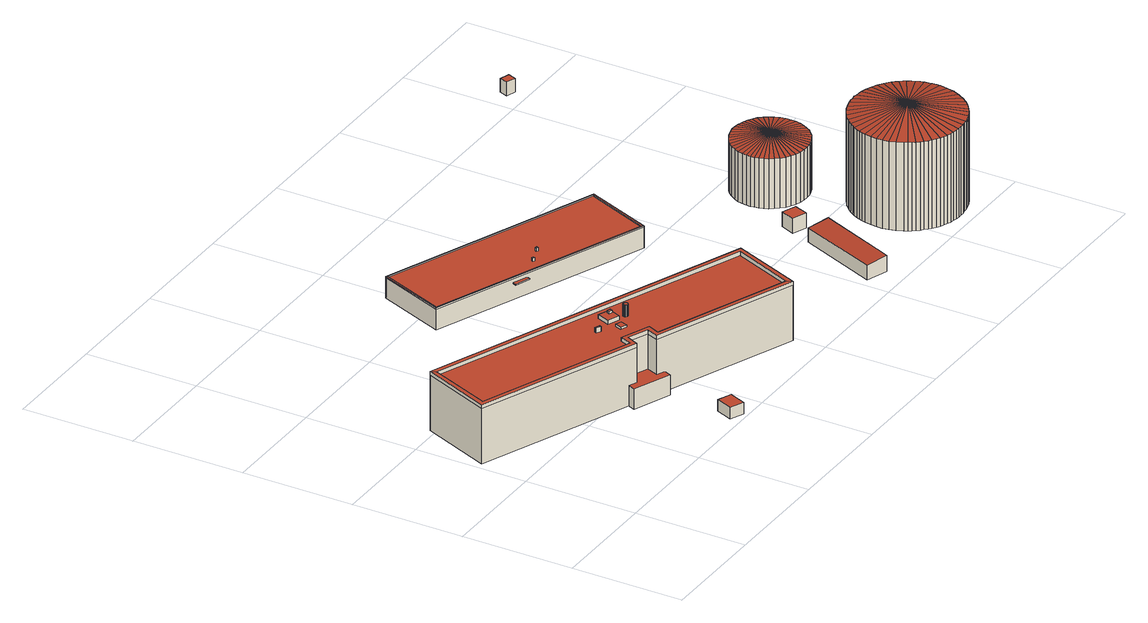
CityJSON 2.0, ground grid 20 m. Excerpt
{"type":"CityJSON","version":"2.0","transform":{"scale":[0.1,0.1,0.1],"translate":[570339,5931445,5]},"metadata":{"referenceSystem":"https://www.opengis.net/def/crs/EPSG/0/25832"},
"CityObjects":{
"building1":{"type":"Building","attributes":{"Grundfläche 2D":"8.714365","Grundhöhe NN":"5.748"},"geometry":[{"type":"Solid","lod":"3","boundaries":[[[[0,1,2,3]],[[4,5,3,2]],[[5,6,0,3]],[[6,7,1,0]],[[7,4,2,1]],[[7,6,5,4]]]],"semantics":{"surfaces":[{"type":"RoofSurface"},{"type":"WallSurface"},{"type":"GroundSurface"}],"values":[[0,1,1,1,1,2]]}}]},
"building2":{"type":"Building","attributes":{"Grundfläche 2D":"839.539921","Grundhöhe NN":"5.790"},"children":["building2-1","building2-2","building2-3","building2-4","building2-5"],"geometry":[{"type":"Solid","lod":"3","boundaries":[[[[8,9,10,11,12,13,14,15,16,17,18,19,20,21]],[[19,22,13,12,23,20]],[[24,25,26,27,28,29,30,31]],[[32,33,34,35,36,37,38,39]],[[14,13,30,29]],[[15,14,29,28]],[[16,15,28,27]],[[17,16,27,26]],[[18,17,26,25]],[[25,24,19,18]],[[40,41,21,20]],[[41,42,8,21]],[[42,43,9,8]],[[43,44,10,9]],[[44,45,11,10]],[[46,12,11,45]],[[46,47,23,12]],[[47,40,20,23]],[[22,19,24,31]],[[31,30,13,22]],[[47,46,48,49]],[[40,47,49,50]],[[41,40,50,51]],[[33,42,41,51,52,34]],[[42,33,32,43]],[[43,32,39,44]],[[44,39,38,45]],[[53,48,46,45,38,37]],[[35,34,52,54]],[[36,35,54,55]],[[37,36,55,53]],[[53,55,54,52,51,50,49,48]]]],"semantics":{"surfaces":[{"type":"RoofSurface"},{"type":"WallSurface"},{"type":"GroundSurface"}],"values":[[0,0,0,0,1,1,1,1,1,1,1,1,1,1,1,1,1,1,1,1,1,1,1,1,1,1,1,1,1,1,1,2]]}}]},
"building2-1":{"type":"BuildingInstallation","parents":["building2"],"geometry":[{"type":"MultiSurface","lod":"3","boundaries":[[[56,57,58,59,60,61,62,63,64,65,66,67,68,69,70,71,72,73,74,75,76,77,78,79,80,81,82,83]],[[59,58,84,85]],[[56,83,86,87]],[[57,56,87,88]],[[58,57,88,84]],[[60,59,85,89]],[[61,60,89,90]],[[62,61,90,91]],[[63,62,91,92]],[[64,63,92,93]],[[65,64,93,94]],[[66,65,94,95]],[[67,66,95,96]],[[68,67,96,97]],[[69,68,97,98]],[[70,69,98,99]],[[71,70,99,100]],[[72,71,100,101]],[[73,72,101,102]],[[74,73,102,103]],[[75,74,103,104]],[[76,75,104,105]],[[77,76,105,106]],[[78,77,106,107]],[[79,78,107,108]],[[80,79,108,109]],[[81,80,109,110]],[[82,81,110,111]],[[83,82,111,86]]],"semantics":{"surfaces":[{"type":"RoofSurface"},{"type":"WallSurface"}],"values":[0,1,1,1,1,1,1,1,1,1,1,1,1,1,1,1,1,1,1,1,1,1,1,1,1,1,1,1,1]}}]},
"building2-2":{"type":"BuildingInstallation","parents":["building2"],"geometry":[{"type":"MultiSurface","lod":"3","boundaries":[[[112,113,114,115],[116,117,118,119]],[[120,121,114,113]],[[121,122,115,114]],[[122,123,112,115]],[[123,120,113,112]]],"semantics":{"surfaces":[{"type":"RoofSurface"},{"type":"WallSurface"}],"values":[0,1,1,1,1]}}]},
"building2-3":{"type":"BuildingInstallation","parents":["building2"],"geometry":[{"type":"MultiSurface","lod":"3","boundaries":[[[124,125,126,127]],[[127,126,128,129]],[[124,127,129,130]],[[125,124,130,131]],[[126,125,131,128]]],"semantics":{"surfaces":[{"type":"RoofSurface"},{"type":"WallSurface"}],"values":[0,1,1,1,1]}}]},
"building2-4":{"type":"BuildingInstallation","parents":["building2"],"geometry":[{"type":"MultiSurface","lod":"3","boundaries":[[[132,133,134,135]],[[135,134,116,119]],[[132,135,119,118]],[[133,132,118,117]],[[134,133,117,116]]],"semantics":{"surfaces":[{"type":"RoofSurface"},{"type":"WallSurface"}],"values":[0,1,1,1,1]}}]},
"building2-5":{"type":"BuildingInstallation","parents":["building2"],"geometry":[{"type":"MultiSurface","lod":"3","boundaries":[[[136,137,138,139]],[[139,138,140,141]],[[136,139,141,142]],[[137,136,142,143]],[[138,137,143,140]]],"semantics":{"surfaces":[{"type":"RoofSurface"},{"type":"WallSurface"}],"values":[0,1,1,1,1]}}]},
"building3":{"type":"Building","attributes":{"Grundfläche 2D":"8.889008","Grundhöhe NN":"5.790"},"geometry":[{"type":"Solid","lod":"3","boundaries":[[[[144,145,146,147]],[[148,149,147,146]],[[149,150,144,147]],[[150,151,145,144]],[[151,148,146,145]],[[151,150,149,148]]]],"semantics":{"surfaces":[{"type":"RoofSurface"},{"type":"WallSurface"},{"type":"GroundSurface"}],"values":[[0,1,1,1,1,2]]}}]},
"building4":{"type":"Building","attributes":{"Grundfläche 2D":"533.275573","Grundhöhe NN":"8.067"},"children":["building4-1","building4-2","building4-3"],"geometry":[{"type":"Solid","lod":"3","boundaries":[[[[152,153,154,155,156,157]],[[155,154,158,152,157,159]],[[160,161,162,163]],[[164,165,156,155]],[[157,156,165,166]],[[153,152,163,162]],[[162,161,154,153]],[[161,160,158,154]],[[160,163,152,158]],[[166,167,159,157]],[[167,164,155,159]],[[165,164,168,169]],[[166,165,169,170]],[[167,166,170,171]],[[168,164,167,171]],[[171,170,169,168]]]],"semantics":{"surfaces":[{"type":"RoofSurface"},{"type":"WallSurface"},{"type":"GroundSurface"}],"values":[[0,0,0,1,1,1,1,1,1,1,1,1,1,1,1,2]]}}]},
"building4-1":{"type":"BuildingInstallation","parents":["building4"],"geometry":[{"type":"MultiSurface","lod":"3","boundaries":[[[172,173,174,175]],[[175,174,176,177]],[[172,175,177,178]],[[173,172,178,179]],[[174,173,179,176]]],"semantics":{"surfaces":[{"type":"RoofSurface"},{"type":"WallSurface"}],"values":[0,1,1,1,1]}}]},
"building4-2":{"type":"BuildingInstallation","parents":["building4"],"geometry":[{"type":"MultiSurface","lod":"3","boundaries":[[[180,181,182,183]],[[183,182,184,185]],[[180,183,185,186]],[[181,180,186,187]],[[182,181,187,184]]],"semantics":{"surfaces":[{"type":"RoofSurface"},{"type":"WallSurface"}],"values":[0,1,1,1,1]}}]},
"building4-3":{"type":"BuildingInstallation","parents":["building4"],"geometry":[{"type":"MultiSurface","lod":"3","boundaries":[[[188,189,190,191]],[[192,193,191,190]],[[193,194,188,191]],[[194,195,189,188]],[[195,192,190,189]],[[195,194,193,192]]],"semantics":{"surfaces":[{"type":"RoofSurface"},{"type":"WallSurface"},{"type":"OuterCeilingSurface"}],"values":[0,1,1,1,1,2]}}]},
"building5":{"type":"Building","attributes":{"Grundfläche 2D":"60.951714","Grundhöhe NN":"5.908"},"geometry":[{"type":"Solid","lod":"3","boundaries":[[[[196,197,198,199]],[[200,201,199,198]],[[201,202,196,199]],[[202,203,197,196]],[[203,200,198,197]],[[203,202,201,200]]]],"semantics":{"surfaces":[{"type":"RoofSurface"},{"type":"WallSurface"},{"type":"GroundSurface"}],"values":[[0,1,1,1,1,2]]}}]},
"building6":{"type":"Building","attributes":{"Grundfläche 2D":"7.175169","Grundhöhe NN":"5.566"},"geometry":[{"type":"Solid","lod":"3","boundaries":[[[[204,205,206,207]],[[208,209,207,206]],[[209,210,204,207]],[[210,211,205,204]],[[211,208,206,205]],[[211,210,209,208]]]],"semantics":{"surfaces":[{"type":"RoofSurface"},{"type":"WallSurface"},{"type":"GroundSurface"}],"values":[[0,1,1,1,1,2]]}}]},
"building7":{"type":"Building","attributes":{"Grundfläche 2D":"136.116115","Grundhöhe NN":"5.951"},"geometry":[{"type":"Solid","lod":"3","boundaries":[[[[212,213,214]],[[212,215,213]],[[212,214,216]],[[212,216,217]],[[212,217,218]],[[212,218,219]],[[212,219,220]],[[212,220,221]],[[212,221,222]],[[212,222,223]],[[212,223,224]],[[212,224,225]],[[212,225,226]],[[212,226,227]],[[212,227,228]],[[212,228,229]],[[212,229,230]],[[212,230,231]],[[212,231,232]],[[212,232,233]],[[212,233,234]],[[212,234,235]],[[212,235,236]],[[212,236,237]],[[212,237,238]],[[212,238,239]],[[212,239,240]],[[212,240,241]],[[212,241,242]],[[212,242,243]],[[212,243,244]],[[212,244,245]],[[212,245,246]],[[212,246,247]],[[212,247,248]],[[212,248,249]],[[212,249,250]],[[212,250,251]],[[212,251,252]],[[212,252,253]],[[212,253,254]],[[212,254,255]],[[212,255,256]],[[212,256,257]],[[212,257,258]],[[212,258,259]],[[212,259,260]],[[212,260,215]],[[261,262,214,213]],[[262,263,216,214]],[[263,264,217,216]],[[264,265,218,217]],[[266,261,213,215]],[[267,266,215,260]],[[265,268,219,218]],[[268,269,220,219]],[[269,270,221,220]],[[270,271,222,221]],[[271,272,223,222]],[[272,273,224,223]],[[273,274,225,224]],[[274,275,226,225]],[[275,276,227,226]],[[276,277,228,227]],[[277,278,229,228]],[[278,279,230,229]],[[279,280,231,230]],[[280,281,232,231]],[[281,282,233,232]],[[282,283,234,233]],[[283,284,235,234]],[[284,285,236,235]],[[285,286,237,236]],[[286,287,238,237]],[[287,288,239,238]],[[288,289,240,239]],[[289,290,241,240]],[[290,291,242,241]],[[291,292,243,242]],[[292,293,244,243]],[[293,294,245,244]],[[294,295,246,245]],[[295,296,247,246]],[[296,297,248,247]],[[297,298,249,248]],[[298,299,250,249]],[[299,300,251,250]],[[300,301,252,251]],[[301,302,253,252]],[[302,303,254,253]],[[303,304,255,254]],[[304,305,256,255]],[[305,306,257,256]],[[306,307,258,257]],[[307,308,259,258]],[[308,267,260,259]],[[301,300,299,298,297,296,295,294,293,292,291,290,289,288,287,286,285,284,283,282,281,280,279,278,277,276,275,274,273,272,271,270,269,268,265,264,263,262,261,266,267,308,307,306,305,304,303,302]]]],"semantics":{"surfaces":[{"type":"RoofSurface"},{"type":"WallSurface"},{"type":"GroundSurface"}],"values":[[0,0,0,0,0,0,0,0,0,0,0,0,0,0,0,0,0,0,0,0,0,0,0,0,0,0,0,0,0,0,0,0,0,0,0,0,0,0,0,0,0,0,0,0,0,0,0,0,1,1,1,1,1,1,1,1,1,1,1,1,1,1,1,1,1,1,1,1,1,1,1,1,1,1,1,1,1,1,1,1,1,1,1,1,1,1,1,1,1,1,1,1,1,1,1,1,2]]}}]},
"building8":{"type":"Building","attributes":{"Grundfläche 2D":"294.760940","Grundhöhe NN":"5.949"},"geometry":[{"type":"Solid","lod":"3","boundaries":[[[[309,310,311]],[[309,312,310]],[[309,311,313]],[[309,313,314]],[[315,309,314,316]],[[317,309,315,318]],[[319,309,317,320]],[[321,309,319,322]],[[323,309,321,324]],[[325,309,323,326]],[[327,309,325,328]],[[329,309,327,330]],[[331,309,329,332]],[[333,309,331,334]],[[309,333,335]],[[309,335,336]],[[309,336,337]],[[309,337,338]],[[309,338,339]],[[309,339,340]],[[341,309,340,342]],[[343,309,341,344]],[[345,309,343,346]],[[347,309,345,348]],[[349,309,347,350]],[[351,309,349,352]],[[353,309,351,354]],[[355,309,353,356]],[[357,309,355,358]],[[359,309,357,360]],[[309,359,361]],[[309,361,362]],[[309,362,363]],[[309,363,364]],[[309,364,365]],[[366,309,365,367]],[[368,309,366,369]],[[370,309,368,371]],[[372,309,370,373]],[[374,309,372,375]],[[376,309,374,377]],[[378,309,376,379]],[[380,309,378,381]],[[382,309,380,383]],[[384,309,382,385]],[[386,309,384,387]],[[309,386,312]],[[388,389,311,310]],[[389,390,313,311]],[[390,391,314,313]],[[391,392,316,314]],[[392,393,315,316]],[[393,394,318,315]],[[395,388,310,312]],[[396,395,312,386]],[[394,397,317,318]],[[397,398,320,317]],[[398,399,319,320]],[[399,400,322,319]],[[400,401,321,322]],[[401,402,324,321]],[[402,403,323,324]],[[403,404,326,323]],[[404,405,325,326]],[[405,406,328,325]],[[406,407,327,328]],[[407,408,330,327]],[[408,409,329,330]],[[409,410,332,329]],[[410,411,331,332]],[[411,412,334,331]],[[412,413,333,334]],[[413,414,335,333]],[[414,415,336,335]],[[415,416,337,336]],[[416,417,338,337]],[[417,418,339,338]],[[418,419,340,339]],[[419,420,342,340]],[[420,421,341,342]],[[421,422,344,341]],[[422,423,343,344]],[[423,424,346,343]],[[424,425,345,346]],[[425,426,348,345]],[[426,427,347,348]],[[427,428,350,347]],[[428,429,349,350]],[[429,430,352,349]],[[430,431,351,352]],[[431,432,354,351]],[[432,433,353,354]],[[433,434,356,353]],[[434,435,355,356]],[[435,436,358,355]],[[436,437,357,358]],[[437,438,360,357]],[[438,439,359,360]],[[439,440,361,359]],[[440,441,362,361]],[[441,442,363,362]],[[442,443,364,363]],[[443,444,365,364]],[[444,445,367,365]],[[445,446,366,367]],[[446,447,369,366]],[[447,448,368,369]],[[448,449,371,368]],[[449,450,370,371]],[[450,451,373,370]],[[451,452,372,373]],[[452,453,375,372]],[[453,454,374,375]],[[454,455,377,374]],[[455,456,376,377]],[[456,457,379,376]],[[457,458,378,379]],[[458,459,381,378]],[[459,460,380,381]],[[460,461,383,380]],[[461,462,382,383]],[[462,463,385,382]],[[463,464,384,385]],[[464,465,387,384]],[[465,396,386,387]],[[460,459,458,457,456,455,454,453,452,451,450,449,448,447,446,445,444,443,442,441,440,439,438,437,436,435,434,433,432,431,430,429,428,427,426,425,424,423,422,421,420,419,418,417,416,415,414,413,412,411,410,409,408,407,406,405,404,403,402,401,400,399,398,397,394,393,392,391,390,389,388,395,396,465,464,463,462,461]]]],"semantics":{"surfaces":[{"type":"RoofSurface"},{"type":"WallSurface"},{"type":"GroundSurface"}],"values":[[0,0,0,0,0,0,0,0,0,0,0,0,0,0,0,0,0,0,0,0,0,0,0,0,0,0,0,0,0,0,0,0,0,0,0,0,0,0,0,0,0,0,0,0,0,0,0,1,1,1,1,1,1,1,1,1,1,1,1,1,1,1,1,1,1,1,1,1,1,1,1,1,1,1,1,1,1,1,1,1,1,1,1,1,1,1,1,1,1,1,1,1,1,1,1,1,1,1,1,1,1,1,1,1,1,1,1,1,1,1,1,1,1,1,1,1,1,1,1,1,1,1,1,1,1,2]]}}]},
"building9":{"type":"Building","attributes":{"Grundfläche 2D":"2.766535","Grundhöhe NN":"5.530"},"geometry":[{"type":"Solid","lod":"3","boundaries":[[[[466,467,468,469]],[[470,471,469,468]],[[471,472,466,469]],[[472,473,467,466]],[[473,470,468,467]],[[473,472,471,470]]]],"semantics":{"surfaces":[{"type":"RoofSurface"},{"type":"WallSurface"},{"type":"GroundSurface"}],"values":[[0,1,1,1,1,2]]}}]}
},
"vertices":[
[340,46,28],[328,16,28],[353,6,28],[365,36,28],[353,6,7],[365,36,7],[340,46,7],[328,16,7],
[298,169,116],[307,190,116],[343,175,116],[335,154,116],[590,53,116],[585,63,116],[345,158,116],[354,179,116],[302,200,116],[294,179,116],[19,289,116],[63,398,116],[59,408,116],[9,285,116],[629,172,116],[639,176,116],[63,398,109],[19,289,109],[294,179,109],[302,200,109],[354,179,109],[345,158,109],[585,63,109],[629,172,109],[307,190,45],[298,169,45],[283,175,45],[278,162,45],[345,135,45],[350,148,45],[335,154,45],[343,175,45],[59,408,109],[9,285,109],[298,169,109],[307,190,109],[343,175,109],[335,154,109],[590,53,109],[639,176,109],[590,53,8],[639,176,8],[59,408,8],[9,285,8],[283,175,8],[350,148,8],[278,162,8],[345,135,8],
[376,238,130],[376,239,130],[375,239,130],[374,238,130],[373,238,130],[372,237,130],[372,236,130],[371,235,130],[371,234,130],[371,233,130],[372,233,130],[372,232,130],[373,231,130],[374,231,130],[374,230,130],[375,230,130],[376,230,130],[377,230,130],[378,231,130],[379,232,130],[380,233,130],[380,234,130],[380,235,130],[380,236,130],[379,236,130],[379,237,130],[378,238,130],[377,238,130],[375,239,109],[374,238,109],[377,238,109],[376,238,109],[376,239,109],[373,238,109],[372,237,109],[372,236,109],[371,235,109],[371,234,109],[371,233,109],[372,233,109],[372,232,109],[373,231,109],[374,231,109],[374,230,109],[375,230,109],[376,230,109],[377,230,109],[378,231,109],[379,232,109],[380,233,109],[380,234,109],[380,235,109],[380,236,109],[379,236,109],[379,237,109],[378,238,109],
[368,258,116],[346,267,116],[337,245,116],[359,236,116],[359,258,116],[364,256,116],[362,251,116],[357,253,116],[346,267,109],[337,245,109],[359,236,109],[368,258,109],
[345,215,113],[349,227,113],[338,231,113],[333,219,113],[338,231,109],[333,219,109],[345,215,109],[349,227,109],
[362,251,120],[364,256,120],[359,258,120],[357,253,120],
[306,250,118],[305,247,118],[313,243,118],[314,246,118],[313,243,109],[314,246,109],[306,250,109],[305,247,109],
[463,253,33],[471,273,33],[433,288,33],[425,268,33],[433,288,8],[425,268,8],[463,253,8],[471,273,8],
[351,653,71],[734,500,71],[688,386,71],[690,382,71],[738,501,71],[350,656,71],[306,539,71],[303,537,71],[306,539,69],[688,386,69],[734,500,69],[351,653,69],[690,382,69],[738,501,69],[350,656,69],[303,537,69],[690,382,31],[738,501,31],[350,656,31],[303,537,31],
[512,478,75],[513,482,75],[510,483,75],[508,480,75],[510,483,69],[508,480,69],[512,478,69],[513,482,69],
[542,489,75],[544,493,75],[540,494,75],[538,491,75],[540,494,69],[538,491,69],[542,489,69],[544,493,69],
[442,473,63],[469,463,63],[472,470,63],[445,480,63],[472,470,61],[445,480,61],[442,473,61],[469,463,61],
[869,186,34],[812,46,35],[850,32,38],[906,171,39],[850,32,9],[906,171,9],[869,186,9],[812,46,9],
[910,213,33],[919,238,33],[894,248,33],[884,223,33],[894,248,6],[884,223,6],[910,213,6],[919,238,6],
[986,323,112],[1025,270,101],[1030,275,101],[1019,266,101],[1036,280,101],[1040,287,101],[1044,295,101],[1048,303,101],[1050,312,101],[1050,321,101],[1050,331,101],[1048,340,101],[1044,349,101],[1040,357,101],[1035,364,101],[1029,371,101],[1022,376,101],[1016,380,101],[1009,383,101],[1002,385,101],[995,387,101],[987,388,101],[978,388,101],[969,386,101],[960,383,101],[952,379,101],[944,374,101],[937,368,101],[931,361,101],[926,353,101],[922,345,101],[920,336,101],[919,328,101],[918,320,101],[919,313,101],[920,306,101],[923,298,101],[926,291,101],[931,284,101],[936,277,101],[943,270,101],[951,265,101],[959,261,101],[968,258,101],[978,256,101],[987,256,101],[996,257,101],[1004,259,101],[1012,262,101],[1025,270,10],[1030,275,10],[1036,280,10],[1040,287,10],[1044,295,10],[1019,266,10],[1012,262,10],[1048,303,10],[1050,312,10],[1050,321,10],[1050,331,10],[1048,340,10],[1044,349,10],[1040,357,10],[1035,364,10],[1029,371,10],[1022,376,10],[1016,380,10],[1009,383,10],[1002,385,10],[995,387,10],[987,388,10],[978,388,10],[969,386,10],[960,383,10],[952,379,10],[944,374,10],[937,368,10],[931,361,10],[926,353,10],[922,345,10],[920,336,10],[919,328,10],[918,320,10],[919,313,10],[920,306,10],[923,298,10],[926,291,10],[931,284,10],[936,277,10],[943,270,10],[951,265,10],[959,261,10],[968,258,10],[978,256,10],[987,256,10],[996,257,10],[1004,259,10],
[1061,116,188],[1117,37,170],[1126,44,170],[1108,31,170],[1134,52,170],[1141,62,170],[1148,73,170],[1144,67,170],[1153,85,170],[1150,79,170],[1156,98,170],[1154,91,170],[1158,112,170],[1157,105,170],[1157,126,170],[1158,119,170],[1155,139,170],[1156,132,170],[1150,152,170],[1153,146,170],[1144,165,170],[1148,159,170],[1137,175,170],[1141,170,170],[1129,185,170],[1133,180,170],[1119,193,170],[1110,199,170],[1100,204,170],[1090,208,170],[1079,211,170],[1067,212,170],[1054,212,170],[1061,213,170],[1041,211,170],[1048,212,170],[1028,207,170],[1035,209,170],[1016,202,170],[1022,205,170],[1004,194,170],[1010,198,170],[993,185,170],[998,190,170],[984,175,170],[988,180,170],[976,164,170],[980,169,170],[971,152,170],[973,158,170],[967,140,170],[969,146,170],[965,128,170],[964,117,170],[964,106,170],[966,95,170],[969,84,170],[977,67,170],[974,73,170],[984,57,170],[980,62,170],[993,47,170],[988,51,170],[1003,38,170],[998,42,170],[1015,30,170],[1009,34,170],[1028,25,170],[1021,27,170],[1041,21,170],[1034,22,170],[1054,19,170],[1048,20,170],[1068,19,170],[1061,19,170],[1081,21,170],[1074,20,170],[1098,26,170],[1087,22,170],[1117,37,9],[1126,44,9],[1134,52,9],[1141,62,9],[1144,67,9],[1148,73,9],[1150,79,9],[1108,31,9],[1098,26,9],[1153,85,9],[1154,91,9],[1156,98,9],[1157,105,9],[1158,112,9],[1158,119,9],[1157,126,9],[1156,132,9],[1155,139,9],[1153,146,9],[1150,152,9],[1148,159,9],[1144,165,9],[1141,170,9],[1137,175,9],[1133,180,9],[1129,185,9],[1119,193,9],[1110,199,9],[1100,204,9],[1090,208,9],[1079,211,9],[1067,212,9],[1061,213,9],[1054,212,9],[1048,212,9],[1041,211,9],[1035,209,9],[1028,207,9],[1022,205,9],[1016,202,9],[1010,198,9],[1004,194,9],[998,190,9],[993,185,9],[988,180,9],[984,175,9],[980,169,9],[976,164,9],[973,158,9],[971,152,9],[969,146,9],[967,140,9],[965,128,9],[964,117,9],[964,106,9],[966,95,9],[969,84,9],[974,73,9],[977,67,9],[980,62,9],[984,57,9],[988,51,9],[993,47,9],[998,42,9],[1003,38,9],[1009,34,9],[1015,30,9],[1021,27,9],[1028,25,9],[1034,22,9],[1041,21,9],[1048,20,9],[1054,19,9],[1061,19,9],[1068,19,9],[1074,20,9],[1081,21,9],[1087,22,9],
[1051,825,30],[1056,839,30],[1039,845,30],[1034,830,30],[1039,845,5],[1034,830,5],[1051,825,5],[1056,839,5]
]}
